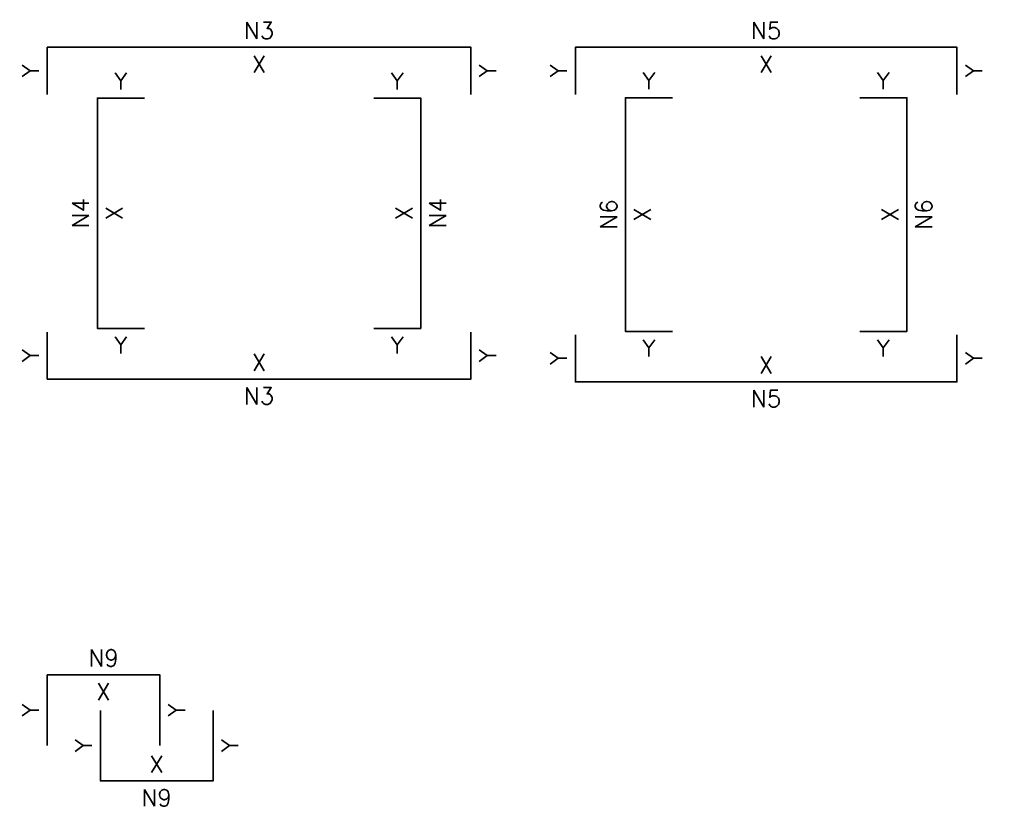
# Model space of a CAD drawing. Header units: inches. Extents: x 204712 to 217368, y 8428740 to 8432917.
# Drawn here: x 211312 to 211889, y 8430761 to 8431234 of the extents above; entities that cross this region are included whole.
import ezdxf

# ---------------------------------------------------------------- set-up
doc = ezdxf.new("R2010")
doc.units = ezdxf.units.IN
doc.header["$LTSCALE"] = 10
doc.header["$MEASUREMENT"] = 0
doc.linetypes.add('DASHDOT', pattern=[1, 0.5, -0.25, 0, -0.25])
for name, color, linetype in [('5', 5, 'Continuous'), ('BAR-EIXOS', 80, 'DASHDOT'), ('Layer8', 8, 'Continuous')]:
    doc.layers.add(name, color=color, linetype=linetype)
doc.styles.add('ROMANS', font='romans')
doc.styles.add('STYLE-ROMANS', font='romans.shx')
doc.dimstyles.new('FERRO 1-50', dxfattribs={"dimtxt": 10, "dimasz": 5, "dimexe": 5, "dimexo": 5, "dimgap": 5, "dimtad": 1, "dimdec": 0, "dimzin": 12, "dimdsep": 46, "dimtxsty": 'STYLE-ROMANS', "dimblk1": 'OBLIQUE', "dimblk2": 'OBLIQUE', "dimsah": 1, "dimcen": 0, "dimdle": 5, "dimse1": 1, "dimse2": 1, "dimsd1": 1, "dimsd2": 1, "dimclrd": 1, "dimclre": 1, "dimclrt": 3, "dimadec": 1, "dimazin": 3, "dimtfac": 1, "dimtdec": 0, "dimtix": 1, "dimtmove": 1, "dimatfit": 3, "dimldrblk": 'OPEN30', "dimfxl": 0, "dimtolj": 1, "dimtzin": 0, "dimarcsym": 0})

# ---------------------------------------------------------------- blocks, each defined once
blk = doc.blocks.new('*D102')
at = {"layer": 'Defpoints', "color": 0}
for p in [(211328.34, 8431048.02), (211328.34, 8431020.02), (211328.34, 8431020.02)]:
    blk.add_point(p, dxfattribs=at)
at = {"layer": '5', "color": 3, "insert": (211318.34, 8431034.02), "char_height": 10, "attachment_point": 5, "rotation": 90, "style": 'ROMANS'}
blk.add_mtext('\\A1;Y', dxfattribs=at)
blk = doc.blocks.new('_Oblique')
at = {"layer": 'BAR-EIXOS', "color": 0, "lineweight": -2}
blk.add_line((-0.5, -0.5), (0.5, 0.5), dxfattribs=at)
blk = doc.blocks.new('_Open30')
at = {"layer": 'Layer8', "color": 0, "lineweight": -2}
for p, q in [((-1, 0.27), (0, 0)), ((0, 0), (-1, -0.27)), ((0, 0), (-1, 0))]:
    blk.add_line(p, q, dxfattribs=at)
blk = doc.blocks.new('*D103')
at = {"layer": 'Defpoints', "color": 0}
for p in [(211328.34, 8431020.02), (211580.34, 8431020.02), (211580.34, 8431020.02)]:
    blk.add_point(p, dxfattribs=at)
at = {"layer": '5', "color": 3, "insert": (211454.34, 8431030.02), "char_height": 10, "attachment_point": 5, "style": 'ROMANS'}
blk.add_mtext('\\A1;X', dxfattribs=at)
blk = doc.blocks.new('*D104')
at = {"layer": 'Defpoints', "color": 0}
for p in [(211600.34, 8431048.02), (211600.34, 8431048.02), (211600.34, 8431020.02)]:
    blk.add_point(p, dxfattribs=at)
at = {"layer": '5', "color": 3, "insert": (211590.34, 8431034.02), "char_height": 10, "attachment_point": 5, "rotation": 90, "style": 'ROMANS'}
blk.add_mtext('\\A1;Y', dxfattribs=at)
blk = doc.blocks.new('*D105')
at = {"layer": 'Defpoints', "color": 0}
for p in [(211358.14, 8431187.22), (211358.14, 8431187.22), (211386.14, 8431187.22)]:
    blk.add_point(p, dxfattribs=at)
at = {"layer": '5', "color": 3, "insert": (211372.14, 8431197.22), "char_height": 10, "attachment_point": 5, "style": 'ROMANS'}
blk.add_mtext('\\A1;Y', dxfattribs=at)
blk = doc.blocks.new('*D106')
at = {"layer": 'Defpoints', "color": 0}
for p in [(211378.14, 8431187.22), (211378.14, 8431050.22), (211378.14, 8431050.22)]:
    blk.add_point(p, dxfattribs=at)
at = {"layer": '5', "color": 3, "insert": (211368.14, 8431118.72), "char_height": 10, "attachment_point": 5, "rotation": 90, "style": 'ROMANS'}
blk.add_mtext('\\A1;X', dxfattribs=at)
blk = doc.blocks.new('*D107')
at = {"layer": 'Defpoints', "color": 0}
for p in [(211358.14, 8431030.22), (211386.14, 8431030.22), (211386.14, 8431030.22)]:
    blk.add_point(p, dxfattribs=at)
at = {"layer": '5', "color": 3, "insert": (211372.14, 8431040.22), "char_height": 10, "attachment_point": 5, "style": 'ROMANS'}
blk.add_mtext('\\A1;Y', dxfattribs=at)
blk = doc.blocks.new('*D108')
at = {"layer": 'Defpoints', "color": 0}
for p in [(211522.54, 8431187.22), (211550.54, 8431187.22), (211550.54, 8431187.22)]:
    blk.add_point(p, dxfattribs=at)
at = {"layer": '5', "color": 3, "insert": (211536.54, 8431197.22), "char_height": 10, "attachment_point": 5, "style": 'ROMANS'}
blk.add_mtext('\\A1;Y', dxfattribs=at)
blk = doc.blocks.new('*D109')
at = {"layer": 'Defpoints', "color": 0}
for p in [(211550.54, 8431187.22), (211550.54, 8431050.22), (211550.54, 8431050.22)]:
    blk.add_point(p, dxfattribs=at)
at = {"layer": '5', "color": 3, "insert": (211540.54, 8431118.72), "char_height": 10, "attachment_point": 5, "rotation": 90, "style": 'ROMANS'}
blk.add_mtext('\\A1;X', dxfattribs=at)
blk = doc.blocks.new('*D110')
at = {"layer": 'Defpoints', "color": 0}
for p in [(211522.54, 8431030.22), (211522.54, 8431030.22), (211550.54, 8431030.22)]:
    blk.add_point(p, dxfattribs=at)
at = {"layer": '5', "color": 3, "insert": (211536.54, 8431040.22), "char_height": 10, "attachment_point": 5, "style": 'ROMANS'}
blk.add_mtext('\\A1;Y', dxfattribs=at)
blk = doc.blocks.new('*D111')
at = {"layer": 'Defpoints', "color": 0}
for p in [(211328.34, 8431217.42), (211328.34, 8431217.42), (211328.34, 8431189.42)]:
    blk.add_point(p, dxfattribs=at)
at = {"layer": '5', "color": 3, "insert": (211318.34, 8431203.42), "char_height": 10, "attachment_point": 5, "rotation": 90, "style": 'ROMANS'}
blk.add_mtext('\\A1;Y', dxfattribs=at)
blk = doc.blocks.new('*D112')
at = {"layer": 'Defpoints', "color": 0}
for p in [(211328.34, 8431197.42), (211580.34, 8431197.42), (211580.34, 8431197.42)]:
    blk.add_point(p, dxfattribs=at)
at = {"layer": '5', "color": 3, "insert": (211454.34, 8431207.42), "char_height": 10, "attachment_point": 5, "style": 'ROMANS'}
blk.add_mtext('\\A1;X', dxfattribs=at)
blk = doc.blocks.new('*D113')
at = {"layer": 'Defpoints', "color": 0}
for p in [(211600.34, 8431217.42), (211600.34, 8431189.42), (211600.34, 8431189.42)]:
    blk.add_point(p, dxfattribs=at)
at = {"layer": '5', "color": 3, "insert": (211590.34, 8431203.42), "char_height": 10, "attachment_point": 5, "rotation": 90, "style": 'ROMANS'}
blk.add_mtext('\\A1;Y', dxfattribs=at)
blk = doc.blocks.new('*D114')
at = {"layer": 'Defpoints', "color": 0}
for p in [(211642.48, 8431046.42), (211642.48, 8431018.42), (211642.48, 8431018.42)]:
    blk.add_point(p, dxfattribs=at)
at = {"layer": '5', "color": 3, "insert": (211632.48, 8431032.42), "char_height": 10, "attachment_point": 5, "rotation": 90, "style": 'ROMANS'}
blk.add_mtext('\\A1;Y', dxfattribs=at)
blk = doc.blocks.new('*D115')
at = {"layer": 'Defpoints', "color": 0}
for p in [(211642.48, 8431018.42), (211869.48, 8431018.42), (211869.48, 8431018.42)]:
    blk.add_point(p, dxfattribs=at)
at = {"layer": '5', "color": 3, "insert": (211755.98, 8431028.42), "char_height": 10, "attachment_point": 5, "style": 'ROMANS'}
blk.add_mtext('\\A1;X', dxfattribs=at)
blk = doc.blocks.new('*D116')
at = {"layer": 'Defpoints', "color": 0}
for p in [(211889.48, 8431046.42), (211889.48, 8431046.42), (211889.48, 8431018.42)]:
    blk.add_point(p, dxfattribs=at)
at = {"layer": '5', "color": 3, "insert": (211879.48, 8431032.42), "char_height": 10, "attachment_point": 5, "rotation": 90, "style": 'ROMANS'}
blk.add_mtext('\\A1;Y', dxfattribs=at)
blk = doc.blocks.new('*D117')
at = {"layer": 'Defpoints', "color": 0}
for p in [(211672.28, 8431187.42), (211672.28, 8431187.42), (211700.28, 8431187.42)]:
    blk.add_point(p, dxfattribs=at)
at = {"layer": '5', "color": 3, "insert": (211686.28, 8431197.42), "char_height": 10, "attachment_point": 5, "style": 'ROMANS'}
blk.add_mtext('\\A1;Y', dxfattribs=at)
blk = doc.blocks.new('*D118')
at = {"layer": 'Defpoints', "color": 0}
for p in [(211692.28, 8431187.42), (211692.28, 8431048.42), (211692.28, 8431048.42)]:
    blk.add_point(p, dxfattribs=at)
at = {"layer": '5', "color": 3, "insert": (211682.28, 8431117.92), "char_height": 10, "attachment_point": 5, "rotation": 90, "style": 'ROMANS'}
blk.add_mtext('\\A1;X', dxfattribs=at)
blk = doc.blocks.new('*D119')
at = {"layer": 'Defpoints', "color": 0}
for p in [(211672.28, 8431028.42), (211700.28, 8431028.42), (211700.28, 8431028.42)]:
    blk.add_point(p, dxfattribs=at)
at = {"layer": '5', "color": 3, "insert": (211686.28, 8431038.42), "char_height": 10, "attachment_point": 5, "style": 'ROMANS'}
blk.add_mtext('\\A1;Y', dxfattribs=at)
blk = doc.blocks.new('*D120')
at = {"layer": 'Defpoints', "color": 0}
for p in [(211811.68, 8431187.42), (211839.68, 8431187.42), (211839.68, 8431187.42)]:
    blk.add_point(p, dxfattribs=at)
at = {"layer": '5', "color": 3, "insert": (211825.68, 8431197.42), "char_height": 10, "attachment_point": 5, "style": 'ROMANS'}
blk.add_mtext('\\A1;Y', dxfattribs=at)
blk = doc.blocks.new('*D121')
at = {"layer": 'Defpoints', "color": 0}
for p in [(211839.68, 8431187.42), (211839.68, 8431048.42), (211839.68, 8431048.42)]:
    blk.add_point(p, dxfattribs=at)
at = {"layer": '5', "color": 3, "insert": (211829.68, 8431117.92), "char_height": 10, "attachment_point": 5, "rotation": 90, "style": 'ROMANS'}
blk.add_mtext('\\A1;X', dxfattribs=at)
blk = doc.blocks.new('*D122')
at = {"layer": 'Defpoints', "color": 0}
for p in [(211811.68, 8431028.42), (211811.68, 8431028.42), (211839.68, 8431028.42)]:
    blk.add_point(p, dxfattribs=at)
at = {"layer": '5', "color": 3, "insert": (211825.68, 8431038.42), "char_height": 10, "attachment_point": 5, "style": 'ROMANS'}
blk.add_mtext('\\A1;Y', dxfattribs=at)
blk = doc.blocks.new('*D123')
at = {"layer": 'Defpoints', "color": 0}
for p in [(211642.48, 8431217.42), (211642.48, 8431217.42), (211642.48, 8431189.42)]:
    blk.add_point(p, dxfattribs=at)
at = {"layer": '5', "color": 3, "insert": (211632.48, 8431203.42), "char_height": 10, "attachment_point": 5, "rotation": 90, "style": 'ROMANS'}
blk.add_mtext('\\A1;Y', dxfattribs=at)
blk = doc.blocks.new('*D124')
at = {"layer": 'Defpoints', "color": 0}
for p in [(211642.48, 8431197.42), (211869.48, 8431197.42), (211869.48, 8431197.42)]:
    blk.add_point(p, dxfattribs=at)
at = {"layer": '5', "color": 3, "insert": (211755.98, 8431207.42), "char_height": 10, "attachment_point": 5, "style": 'ROMANS'}
blk.add_mtext('\\A1;X', dxfattribs=at)
blk = doc.blocks.new('*D125')
at = {"layer": 'Defpoints', "color": 0}
for p in [(211889.48, 8431217.42), (211889.48, 8431189.42), (211889.48, 8431189.42)]:
    blk.add_point(p, dxfattribs=at)
at = {"layer": '5', "color": 3, "insert": (211879.48, 8431203.42), "char_height": 10, "attachment_point": 5, "rotation": 90, "style": 'ROMANS'}
blk.add_mtext('\\A1;Y', dxfattribs=at)
blk = doc.blocks.new('*D132')
at = {"layer": 'Defpoints', "color": 0}
for p in [(211328.34, 8430844.13), (211328.34, 8430844.13), (211328.34, 8430802.13)]:
    blk.add_point(p, dxfattribs=at)
at = {"layer": '5', "color": 3, "insert": (211318.34, 8430823.13), "char_height": 10, "attachment_point": 5, "rotation": 90, "style": 'ROMANS'}
blk.add_mtext('\\A1;Y', dxfattribs=at)
blk = doc.blocks.new('*D133')
at = {"layer": 'Defpoints', "color": 0}
for p in [(211328.34, 8430824.13), (211395.34, 8430824.13), (211395.34, 8430824.13)]:
    blk.add_point(p, dxfattribs=at)
at = {"layer": '5', "color": 3, "insert": (211361.84, 8430834.13), "char_height": 10, "attachment_point": 5, "style": 'ROMANS'}
blk.add_mtext('\\A1;X', dxfattribs=at)
blk = doc.blocks.new('*D134')
at = {"layer": 'Defpoints', "color": 0}
for p in [(211415.34, 8430844.13), (211415.34, 8430802.13), (211415.34, 8430802.13)]:
    blk.add_point(p, dxfattribs=at)
at = {"layer": '5', "color": 3, "insert": (211405.34, 8430823.13), "char_height": 10, "attachment_point": 5, "rotation": 90, "style": 'ROMANS'}
blk.add_mtext('\\A1;Y', dxfattribs=at)
blk = doc.blocks.new('*D135')
at = {"layer": 'Defpoints', "color": 0}
for p in [(211359.94, 8430823.02), (211359.94, 8430781.02), (211359.94, 8430781.02)]:
    blk.add_point(p, dxfattribs=at)
at = {"layer": '5', "color": 3, "insert": (211349.94, 8430802.02), "char_height": 10, "attachment_point": 5, "rotation": 90, "style": 'ROMANS'}
blk.add_mtext('\\A1;Y', dxfattribs=at)
blk = doc.blocks.new('*D136')
at = {"layer": 'Defpoints', "color": 0}
for p in [(211359.94, 8430781.02), (211426.94, 8430781.02), (211426.94, 8430781.02)]:
    blk.add_point(p, dxfattribs=at)
at = {"layer": '5', "color": 3, "insert": (211393.44, 8430791.02), "char_height": 10, "attachment_point": 5, "style": 'ROMANS'}
blk.add_mtext('\\A1;X', dxfattribs=at)
blk = doc.blocks.new('*D137')
at = {"layer": 'Defpoints', "color": 0}
for p in [(211446.94, 8430823.02), (211446.94, 8430823.02), (211446.94, 8430781.02)]:
    blk.add_point(p, dxfattribs=at)
at = {"layer": '5', "color": 3, "insert": (211436.94, 8430802.02), "char_height": 10, "attachment_point": 5, "rotation": 90, "style": 'ROMANS'}
blk.add_mtext('\\A1;Y', dxfattribs=at)
blk = doc.blocks.new('*D148')
at = {"layer": 'Defpoints', "color": 0}
for p in [(211328.34, 8431217.42), (211580.34, 8431217.42), (211580.34, 8431217.42)]:
    blk.add_point(p, dxfattribs=at)
at = {"layer": '5', "color": 3, "insert": (211454.34, 8431227.42), "char_height": 10, "attachment_point": 5, "style": 'ROMANS'}
blk.add_mtext('\\A1;N3', dxfattribs=at)
blk = doc.blocks.new('*D149')
at = {"layer": 'Defpoints', "color": 0}
for p in [(211642.48, 8431217.42), (211869.48, 8431217.42), (211869.48, 8431217.42)]:
    blk.add_point(p, dxfattribs=at)
at = {"layer": '5', "color": 3, "insert": (211755.98, 8431227.42), "char_height": 10, "attachment_point": 5, "style": 'ROMANS'}
blk.add_mtext('\\A1;N5', dxfattribs=at)
blk = doc.blocks.new('*D150')
at = {"layer": 'Defpoints', "color": 0}
for p in [(211642.48, 8430998.42), (211869.48, 8430998.42), (211869.48, 8430998.42)]:
    blk.add_point(p, dxfattribs=at)
at = {"layer": '5', "color": 3, "insert": (211755.98, 8431008.42), "char_height": 10, "attachment_point": 5, "style": 'ROMANS'}
blk.add_mtext('\\A1;N5', dxfattribs=at)
blk = doc.blocks.new('*D151')
at = {"layer": 'Defpoints', "color": 0}
for p in [(211328.34, 8431000.02), (211580.34, 8431000.02), (211580.34, 8431000.02)]:
    blk.add_point(p, dxfattribs=at)
at = {"layer": '5', "color": 3, "insert": (211454.34, 8431010.02), "char_height": 10, "attachment_point": 5, "style": 'ROMANS'}
blk.add_mtext('\\A1;N3', dxfattribs=at)
blk = doc.blocks.new('*D154')
at = {"layer": 'Defpoints', "color": 0}
for p in [(211348.14, 8431187.22), (211348.14, 8431050.22), (211348.14, 8431050.22)]:
    blk.add_point(p, dxfattribs=at)
at = {"layer": '5', "color": 3, "insert": (211348.14, 8431118.72), "char_height": 10, "attachment_point": 5, "rotation": 90, "style": 'ROMANS'}
blk.add_mtext('\\A1;N4', dxfattribs=at)
blk = doc.blocks.new('*D155')
at = {"layer": 'Defpoints', "color": 0}
for p in [(211662.28, 8431187.42), (211662.28, 8431048.42), (211662.28, 8431048.42)]:
    blk.add_point(p, dxfattribs=at)
at = {"layer": '5', "color": 3, "insert": (211662.28, 8431117.92), "char_height": 10, "attachment_point": 5, "rotation": 90, "style": 'ROMANS'}
blk.add_mtext('\\A1;N6', dxfattribs=at)
blk = doc.blocks.new('*D157')
at = {"layer": 'Defpoints', "color": 0}
for p in [(211560.54, 8431187.22), (211560.54, 8431050.22), (211560.54, 8431050.22)]:
    blk.add_point(p, dxfattribs=at)
at = {"layer": '5', "color": 3, "insert": (211560.54, 8431118.72), "char_height": 10, "attachment_point": 5, "rotation": 90, "style": 'ROMANS'}
blk.add_mtext('\\A1;N4', dxfattribs=at)
blk = doc.blocks.new('*D158')
at = {"layer": 'Defpoints', "color": 0}
for p in [(211849.68, 8431187.42), (211849.68, 8431048.42), (211849.68, 8431048.42)]:
    blk.add_point(p, dxfattribs=at)
at = {"layer": '5', "color": 3, "insert": (211849.68, 8431117.92), "char_height": 10, "attachment_point": 5, "rotation": 90, "style": 'ROMANS'}
blk.add_mtext('\\A1;N6', dxfattribs=at)
blk = doc.blocks.new('*D161')
at = {"layer": 'Defpoints', "color": 0}
for p in [(211328.34, 8430844.13), (211395.34, 8430844.13), (211395.34, 8430844.13)]:
    blk.add_point(p, dxfattribs=at)
at = {"layer": '5', "color": 3, "insert": (211361.84, 8430854.13), "char_height": 10, "attachment_point": 5, "style": 'ROMANS'}
blk.add_mtext('\\A1;N9', dxfattribs=at)
blk = doc.blocks.new('*D162')
at = {"layer": 'Defpoints', "color": 0}
for p in [(211359.94, 8430761.02), (211426.94, 8430761.02), (211426.94, 8430761.02)]:
    blk.add_point(p, dxfattribs=at)
at = {"layer": '5', "color": 3, "insert": (211393.44, 8430771.02), "char_height": 10, "attachment_point": 5, "style": 'ROMANS'}
blk.add_mtext('\\A1;N9', dxfattribs=at)

msp = doc.modelspace()

# ---------------------------------------------------------------- linework, layer by layer
at = {"layer": '5'}
for points in [[(211328.34, 8431189.42), (211328.34, 8431217.42), (211580.34, 8431217.42), (211580.34, 8431189.42)], [(211642.48, 8431189.42), (211642.48, 8431217.42), (211869.48, 8431217.42), (211869.48, 8431189.42)], [(211386.14, 8431050.22), (211358.14, 8431050.22), (211358.14, 8431187.22), (211386.14, 8431187.22)], [(211522.54, 8431187.22), (211550.54, 8431187.22), (211550.54, 8431050.22), (211522.54, 8431050.22)], [(211700.28, 8431187.42), (211672.28, 8431187.42), (211672.28, 8431048.42), (211700.28, 8431048.42)], [(211811.68, 8431048.42), (211839.68, 8431048.42), (211839.68, 8431187.42), (211811.68, 8431187.42)], [(211328.34, 8431048.02), (211328.34, 8431020.02), (211580.34, 8431020.02), (211580.34, 8431048.02)], [(211642.48, 8431046.42), (211642.48, 8431018.42), (211869.48, 8431018.42), (211869.48, 8431046.42)], [(211328.34, 8430802.13), (211328.34, 8430844.13), (211395.34, 8430844.13), (211395.34, 8430802.13)], [(211359.94, 8430823.02), (211359.94, 8430781.02), (211426.94, 8430781.02), (211426.94, 8430823.02)]]:
    msp.add_lwpolyline(points, dxfattribs=at)

# ---------------------------------------------------------------- dimensions: what is measured, and where the dimension line sits
for p1, p2, text, override, picture, middle in [((211328.34, 8431217.42), (211580.34, 8431217.42), 'N3', {"dimtxsty": 'ROMANS'}, '*D148', (211454.34, 8431227.42)), ((211642.48, 8431217.42), (211869.48, 8431217.42), 'N5', {"dimtxsty": 'ROMANS'}, '*D149', (211755.98, 8431227.42)), ((211328.34, 8431189.42), (211328.34, 8431217.42), 'Y', {"dimtxsty": 'ROMANS'}, '*D111', (211318.34, 8431203.42)), ((211328.34, 8431197.42), (211580.34, 8431197.42), 'X', {"dimtxsty": 'ROMANS'}, '*D112', (211454.34, 8431207.42)), ((211600.34, 8431217.42), (211600.34, 8431189.42), 'Y', {"dimtxsty": 'ROMANS'}, '*D113', (211590.34, 8431203.42)), ((211642.48, 8431189.42), (211642.48, 8431217.42), 'Y', {"dimtxsty": 'ROMANS'}, '*D123', (211632.48, 8431203.42)), ((211642.48, 8431197.42), (211869.48, 8431197.42), 'X', {"dimtxsty": 'ROMANS'}, '*D124', (211755.98, 8431207.42)), ((211889.48, 8431217.42), (211889.48, 8431189.42), 'Y', {"dimtxsty": 'ROMANS'}, '*D125', (211879.48, 8431203.42)), ((211386.14, 8431187.22), (211358.14, 8431187.22), 'Y', {"dimtxsty": 'ROMANS'}, '*D105', (211372.14, 8431197.22)), ((211522.54, 8431187.22), (211550.54, 8431187.22), 'Y', {"dimtxsty": 'ROMANS'}, '*D108', (211536.54, 8431197.22)), ((211700.28, 8431187.42), (211672.28, 8431187.42), 'Y', {"dimtxsty": 'ROMANS'}, '*D117', (211686.28, 8431197.42)), ((211811.68, 8431187.42), (211839.68, 8431187.42), 'Y', {"dimtxsty": 'ROMANS'}, '*D120', (211825.68, 8431197.42)), ((211348.14, 8431187.22), (211348.14, 8431050.22), 'N4', {"dimtad": 0, "dimtxsty": 'ROMANS'}, '*D154', (211348.14, 8431118.72)), ((211378.14, 8431187.22), (211378.14, 8431050.22), 'X', {"dimtxsty": 'ROMANS'}, '*D106', (211368.14, 8431118.72)), ((211550.54, 8431187.22), (211550.54, 8431050.22), 'X', {"dimtxsty": 'ROMANS'}, '*D109', (211540.54, 8431118.72)), ((211560.54, 8431187.22), (211560.54, 8431050.22), 'N4', {"dimtad": 0, "dimtxsty": 'ROMANS'}, '*D157', (211560.54, 8431118.72)), ((211662.28, 8431187.42), (211662.28, 8431048.42), 'N6', {"dimtad": 0, "dimtxsty": 'ROMANS'}, '*D155', (211662.28, 8431117.92)), ((211692.28, 8431187.42), (211692.28, 8431048.42), 'X', {"dimtxsty": 'ROMANS'}, '*D118', (211682.28, 8431117.92)), ((211839.68, 8431187.42), (211839.68, 8431048.42), 'X', {"dimtxsty": 'ROMANS'}, '*D121', (211829.68, 8431117.92)), ((211849.68, 8431187.42), (211849.68, 8431048.42), 'N6', {"dimtad": 0, "dimtxsty": 'ROMANS'}, '*D158', (211849.68, 8431117.92)), ((211328.34, 8431048.02), (211328.34, 8431020.02), 'Y', {"dimtxsty": 'ROMANS'}, '*D102', (211318.34, 8431034.02)), ((211358.14, 8431030.22), (211386.14, 8431030.22), 'Y', {"dimtxsty": 'ROMANS'}, '*D107', (211372.14, 8431040.22)), ((211550.54, 8431030.22), (211522.54, 8431030.22), 'Y', {"dimtxsty": 'ROMANS'}, '*D110', (211536.54, 8431040.22)), ((211600.34, 8431020.02), (211600.34, 8431048.02), 'Y', {"dimtxsty": 'ROMANS'}, '*D104', (211590.34, 8431034.02)), ((211642.48, 8431046.42), (211642.48, 8431018.42), 'Y', {"dimtxsty": 'ROMANS'}, '*D114', (211632.48, 8431032.42)), ((211672.28, 8431028.42), (211700.28, 8431028.42), 'Y', {"dimtxsty": 'ROMANS'}, '*D119', (211686.28, 8431038.42)), ((211839.68, 8431028.42), (211811.68, 8431028.42), 'Y', {"dimtxsty": 'ROMANS'}, '*D122', (211825.68, 8431038.42)), ((211889.48, 8431018.42), (211889.48, 8431046.42), 'Y', {"dimtxsty": 'ROMANS'}, '*D116', (211879.48, 8431032.42)), ((211328.34, 8431020.02), (211580.34, 8431020.02), 'X', {"dimtxsty": 'ROMANS'}, '*D103', (211454.34, 8431030.02)), ((211642.48, 8431018.42), (211869.48, 8431018.42), 'X', {"dimtxsty": 'ROMANS'}, '*D115', (211755.98, 8431028.42)), ((211328.34, 8431000.02), (211580.34, 8431000.02), 'N3', {"dimtxsty": 'ROMANS'}, '*D151', (211454.34, 8431010.02)), ((211642.48, 8430998.42), (211869.48, 8430998.42), 'N5', {"dimtxsty": 'ROMANS'}, '*D150', (211755.98, 8431008.42)), ((211328.34, 8430844.13), (211395.34, 8430844.13), 'N9', {"dimtxsty": 'ROMANS'}, '*D161', (211361.84, 8430854.13)), ((211328.34, 8430802.13), (211328.34, 8430844.13), 'Y', {"dimtxsty": 'ROMANS'}, '*D132', (211318.34, 8430823.13)), ((211415.34, 8430844.13), (211415.34, 8430802.13), 'Y', {"dimtxsty": 'ROMANS'}, '*D134', (211405.34, 8430823.13)), ((211328.34, 8430824.13), (211395.34, 8430824.13), 'X', {"dimtxsty": 'ROMANS'}, '*D133', (211361.84, 8430834.13)), ((211359.94, 8430823.02), (211359.94, 8430781.02), 'Y', {"dimtxsty": 'ROMANS'}, '*D135', (211349.94, 8430802.02)), ((211446.94, 8430781.02), (211446.94, 8430823.02), 'Y', {"dimtxsty": 'ROMANS'}, '*D137', (211436.94, 8430802.02)), ((211359.94, 8430781.02), (211426.94, 8430781.02), 'X', {"dimtxsty": 'ROMANS'}, '*D136', (211393.44, 8430791.02)), ((211359.94, 8430761.02), (211426.94, 8430761.02), 'N9', {"dimtxsty": 'ROMANS'}, '*D162', (211393.44, 8430771.02))]:
    dim = msp.add_aligned_dim(p1=p1, p2=p2, distance=0, text=text, dimstyle='FERRO 1-50', override=override, dxfattribs=at)
    dim.commit()
    dim.dimension.update_dxf_attribs({"geometry": picture, "text_midpoint": middle})

doc.saveas('drawing.dxf')
